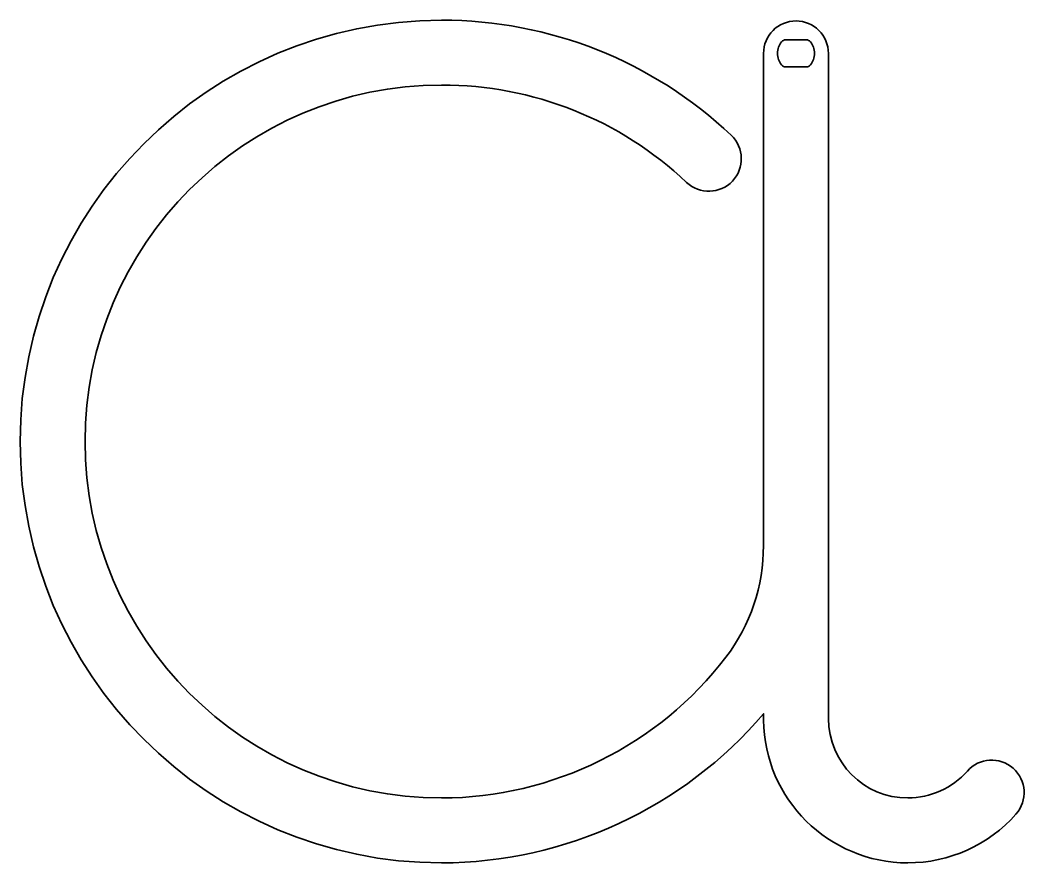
# Model space of a CAD drawing. Header units: inches. Extents: x 128 to 345, y -297 to -115.
import ezdxf

# ---------------------------------------------------------------- set-up
doc = ezdxf.new("R2010")
doc.units = ezdxf.units.IN
doc.header["$MEASUREMENT"] = 0
doc.layers.add('Wood01', color=7, linetype='Continuous')

msp = doc.modelspace()

# ---------------------------------------------------------------- linework, layer by layer
at = {"layer": 'Wood01', "color": 5, "lineweight": 35}
for points, knots in [([(341.82, -276.55), (338.92, -274), (334.5, -274.27), (331.95, -277.17), (328.7, -280.85), (324.02, -282.96), (319.12, -282.96), (309.69, -282.96), (302.02, -275.29), (302.02, -265.86), (302.02, -265.86), (302.02, -122.45), (302.02, -122.45), (302.02, -118.58), (298.89, -115.45), (295.03, -115.45), (291.16, -115.45), (288.03, -118.58), (288.03, -122.45), (288.03, -122.45), (288.03, -228.36), (288.03, -228.36), (288.03, -228.42), (288.02, -228.47), (288.02, -228.53), (288.02, -237.31), (285.23, -245.64), (279.94, -252.6), (265.43, -271.61), (242.53, -282.96), (218.67, -282.96), (176.3, -282.96), (141.83, -248.49), (141.83, -206.12), (141.83, -163.74), (176.3, -129.27), (218.67, -129.27), (238.39, -129.27), (257.13, -136.73), (271.45, -150.26), (274.26, -152.91), (278.68, -152.79), (281.34, -149.98), (283.99, -147.18), (283.86, -142.75), (281.06, -140.1), (264.13, -124.1), (241.98, -115.29), (218.67, -115.29), (168.59, -115.29), (127.84, -156.03), (127.84, -206.12), (127.84, -256.2), (168.59, -296.95), (218.67, -296.95), (245.25, -296.95), (270.83, -285.02), (288.03, -264.82), (288.03, -264.82), (288.03, -266.18), (288.03, -266.18), (288.03, -266.18), (288.03, -266.18), (288.03, -266.18), (288.2, -283.17), (302.08, -296.95), (319.12, -296.95), (328.03, -296.95), (336.53, -293.11), (342.43, -286.42), (344.99, -283.53), (344.71, -279.11), (341.82, -276.55)], [0, 0, 0, 0, 1, 1, 1, 2, 2, 2, 3, 3, 3, 4, 4, 4, 5, 5, 5, 6, 6, 6, 7, 7, 7, 8, 8, 8, 9, 9, 9, 10, 10, 10, 11, 11, 11, 12, 12, 12, 13, 13, 13, 14, 14, 14, 15, 15, 15, 16, 16, 16, 17, 17, 17, 18, 18, 18, 19, 19, 19, 20, 20, 20, 21, 21, 21, 22, 22, 22, 23, 23, 23, 24, 24, 24, 24]), ([(291.03, -122.45), (291.03, -122.45), (291.03, -122.45), (291.03, -122.45), (291.03, -123.38), (291.36, -124.24), (291.9, -124.92), (292.13, -125.21), (292.47, -125.38), (292.83, -125.38), (292.83, -125.38), (297.22, -125.38), (297.22, -125.38), (297.58, -125.38), (297.92, -125.21), (298.15, -124.92), (298.69, -124.24), (299.02, -123.38), (299.02, -122.45), (299.02, -121.51), (298.69, -120.65), (298.15, -119.97), (297.92, -119.69), (297.58, -119.52), (297.22, -119.52), (297.22, -119.52), (292.83, -119.52), (292.83, -119.52), (292.47, -119.52), (292.13, -119.69), (291.9, -119.97), (291.36, -120.65), (291.03, -121.51), (291.03, -122.45)], [0, 0, 0, 0, 1, 1, 1, 2, 2, 2, 3, 3, 3, 4, 4, 4, 5, 5, 5, 6, 6, 6, 7, 7, 7, 8, 8, 8, 9, 9, 9, 10, 10, 10, 11, 11, 11, 11])]:
    msp.add_open_spline(points, degree=3, knots=knots, dxfattribs=at)

doc.saveas('drawing.dxf')
